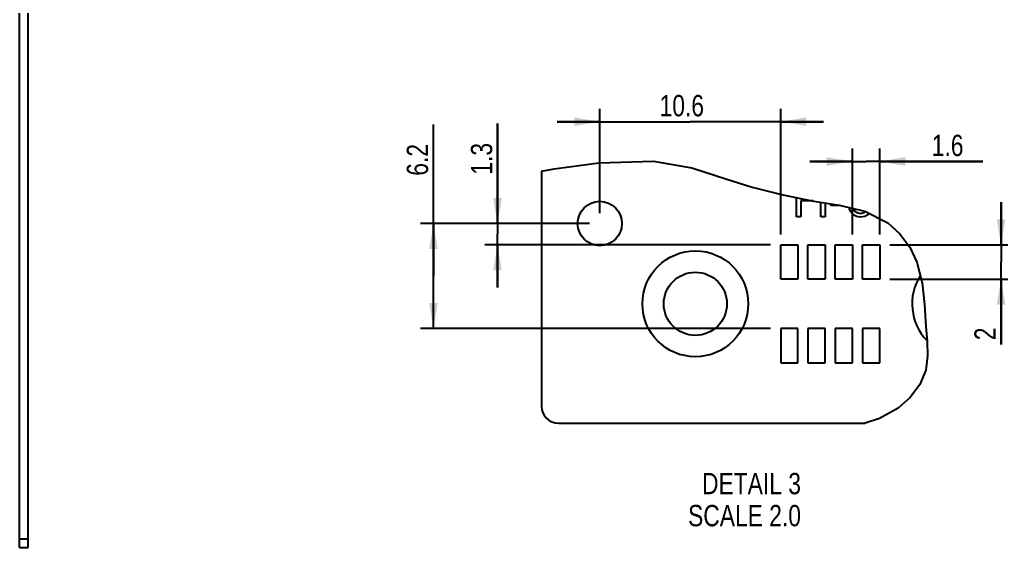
# Model space of a CAD drawing. Header units: millimetres. Extents: x 0 to 420, y 0 to 297.
# Drawn here: x 238.7 to 353.8, y 89 to 150.8 of the extents above; entities that cross this region are included whole.
import ezdxf

# ---------------------------------------------------------------- set-up
doc = ezdxf.new("R2010")
doc.units = ezdxf.units.MM
doc.header["$LTSCALE"] = 23.1
doc.layers.get('0').update_dxf_attribs({"linetype": 'CONTINUOUS'})
doc.layers.add('ASSEM_MEM', color=7, linetype='CONTINUOUS')
doc.layers.add('DETAIL', color=7, linetype='CONTINUOUS')
doc.styles.get("Standard").update_dxf_attribs({"font": 'txt', "width": 0.8})
doc.dimstyles.new('DIMSTYLE_9', dxfattribs={"dimtxt": 2.5, "dimasz": 3, "dimexe": 1.5, "dimexo": 1.2, "dimtad": 1, "dimdec": 1, "dimlfac": 0.5, "dimdsep": 46, "dimtxsty": 'STANDARD', "dimblk": '_FILLED', "dimblk1": '_FILLED', "dimblk2": '_FILLED', "dimcen": 0.09, "dimazin": 2, "dimtp": 0.1, "dimtm": 0.1, "dimtfac": 1, "dimtdec": 1, "dimtofl": 0, "dimtmove": 0, "dimatfit": 3, "dimldrblk": '_FILLED', "dimfxl": 1, "dimtolj": 1, "dimarcsym": 0})

# ---------------------------------------------------------------- blocks, each defined once
blk = doc.blocks.new('_FILLED')
at = {"color": 0, "linetype": 'BYBLOCK'}
blk.add_solid([(0, 0), (-1, 0.167), (-1, -0.167)], dxfattribs=at)
blk = doc.blocks.new('*D26')
at = {"color": 7, "linetype": 'CONTINUOUS'}
for p, q in [((306.72, 128.09), (306.72, 140.32)), ((327.92, 125.59), (327.92, 140.32)), ((306.72, 138.82), (301.72, 138.82)), ((301.72, 138.82), (317.32, 138.82)), ((332.92, 138.82), (317.32, 138.82)), ((327.92, 138.82), (332.92, 138.82))]:
    blk.add_line(p, q, dxfattribs=at)
at = {"color": 7, "linetype": 'CONTINUOUS', "xscale": 3, "yscale": 3, "zscale": 3}
blk.add_blockref('_FILLED', (306.72, 138.82), dxfattribs=at)
at = {"color": 7, "linetype": 'CONTINUOUS', "xscale": 3, "yscale": 3, "zscale": 3, "rotation": 180}
blk.add_blockref('_FILLED', (327.92, 138.82), dxfattribs=at)
at = {"color": 7, "linetype": 'CONTINUOUS', "insert": (316.33, 141.95), "char_height": 2.5, "width": 8, "attachment_point": 2, "line_spacing_factor": 0.9}
blk.add_mtext('10.6', dxfattribs=at)
blk = doc.blocks.new('*D27')
at = {"color": 7, "linetype": 'CONTINUOUS'}
for p, q in [((294.73, 126.89), (294.73, 138.61)), ((294.73, 138.61), (294.73, 125.64)), ((305.52, 126.89), (293.23, 126.89)), ((294.73, 119.39), (294.73, 125.64)), ((326.72, 124.39), (293.23, 124.39)), ((294.73, 124.39), (294.73, 119.39))]:
    blk.add_line(p, q, dxfattribs=at)
at = {"color": 7, "linetype": 'CONTINUOUS', "xscale": 3, "yscale": 3, "zscale": 3}
for p, rotation in [((294.73, 126.89), 270), ((294.73, 124.39), 90)]:
    blk.add_blockref('_FILLED', p, dxfattribs=dict(at, rotation=rotation))
at = {"color": 7, "linetype": 'CONTINUOUS', "insert": (291.61, 132.61), "char_height": 2.5, "width": 6, "attachment_point": 1, "rotation": 90, "line_spacing_factor": 0.9}
blk.add_mtext('1.3', dxfattribs=at)
blk = doc.blocks.new('*D28')
at = {"color": 7, "linetype": 'CONTINUOUS'}
for p, q in [((287.22, 120.74), (287.22, 138.49)), ((305.52, 126.89), (285.72, 126.89)), ((287.22, 126.89), (287.22, 120.74)), ((287.22, 114.59), (287.22, 120.74)), ((326.72, 114.59), (285.72, 114.59))]:
    blk.add_line(p, q, dxfattribs=at)
at = {"color": 7, "linetype": 'CONTINUOUS', "xscale": 3, "yscale": 3, "zscale": 3}
for p, rotation in [((287.22, 126.89), 90), ((287.22, 114.59), 270)]:
    blk.add_blockref('_FILLED', p, dxfattribs=dict(at, rotation=rotation))
at = {"color": 7, "linetype": 'CONTINUOUS', "insert": (284.1, 132.49), "char_height": 2.5, "width": 6, "attachment_point": 1, "rotation": 90, "line_spacing_factor": 0.9}
blk.add_mtext('6.2', dxfattribs=at)
blk = doc.blocks.new('*D29')
at = {"color": 7, "linetype": 'CONTINUOUS'}
for p, q in [((336.32, 125.59), (336.32, 135.66)), ((339.52, 125.59), (339.52, 135.66)), ((336.32, 134.16), (331.32, 134.16)), ((331.32, 134.16), (337.92, 134.16)), ((351.62, 134.16), (337.92, 134.16)), ((339.52, 134.16), (351.62, 134.16))]:
    blk.add_line(p, q, dxfattribs=at)
at = {"color": 7, "linetype": 'CONTINUOUS', "xscale": 3, "yscale": 3, "zscale": 3}
for p, rotation in [((336.32, 134.16), 360), ((339.52, 134.16), 180)]:
    blk.add_blockref('_FILLED', p, dxfattribs=dict(at, rotation=rotation))
at = {"color": 7, "linetype": 'CONTINUOUS', "insert": (345.62, 137.29), "char_height": 2.5, "width": 6, "attachment_point": 1, "line_spacing_factor": 0.9}
blk.add_mtext('1.6', dxfattribs=at)
blk = doc.blocks.new('*D30')
at = {"color": 7, "linetype": 'CONTINUOUS'}
for p, q in [((353.74, 124.39), (353.74, 129.39)), ((353.74, 129.39), (353.74, 122.39)), ((340.72, 124.39), (355.24, 124.39)), ((353.74, 112.71), (353.74, 122.39)), ((340.72, 120.39), (355.24, 120.39)), ((353.74, 120.39), (353.74, 112.71))]:
    blk.add_line(p, q, dxfattribs=at)
at = {"color": 7, "linetype": 'CONTINUOUS', "xscale": 3, "yscale": 3, "zscale": 3}
for p, rotation in [((353.74, 124.39), 270), ((353.74, 120.39), 90)]:
    blk.add_blockref('_FILLED', p, dxfattribs=dict(at, rotation=rotation))
at = {"color": 7, "linetype": 'CONTINUOUS', "insert": (350.62, 114.71), "char_height": 2.5, "width": 2, "attachment_point": 3, "rotation": 90, "line_spacing_factor": 0.9}
blk.add_mtext('2', dxfattribs=at)

msp = doc.modelspace()

# ---------------------------------------------------------------- linework, layer by layer
at = {"color": 7, "linetype": 'CONTINUOUS'}
for p, q in [((301.388, 133.28), (306.596, 134.006)), ((306.596, 134.006), (313.004, 134.206)), ((313.004, 134.206), (317.495, 133.42)), ((299.893, 133.028), (301.388, 133.28)), ((299.893, 133.028), (299.893, 105.491)), ((317.495, 133.42), (321.48, 132.124)), ((321.48, 132.124), (324.591, 131.164)), ((324.591, 131.164), (328.002, 130.279)), ((328.002, 130.279), (331.573, 129.558)), ((329.785, 127.659), (329.785, 129.919)), ((330.285, 129.531), (330.285, 127.659)), ((331.742, 129.531), (330.285, 129.531)), ((331.573, 129.558), (334.758, 129.049)), ((332.618, 127.659), (332.618, 129.391)), ((333.118, 129.311), (333.118, 127.659)), ((333.785, 129.02), (333.785, 129.205)), ((334.879, 129.02), (333.785, 129.02)), ((334.758, 129.049), (337.783, 128.331)), ((335.891, 128.78), (335.952, 128.595)), ((335.952, 128.595), (336.118, 128.254)), ((336.118, 128.254), (336.368, 127.999)), ((336.368, 127.999), (336.785, 127.744)), ((336.411, 128.657), (336.618, 128.339)), ((336.618, 128.339), (336.868, 128.169)), ((336.785, 127.744), (337.285, 127.659)), ((336.868, 128.169), (337.285, 128.084)), ((337.285, 128.084), (337.702, 128.169)), ((337.285, 127.659), (337.785, 127.744)), ((337.702, 128.169), (337.873, 128.286)), ((337.783, 128.331), (340.469, 126.992)), ((337.785, 127.744), (338.202, 127.999)), ((338.202, 127.999), (338.283, 128.082)), ((330.285, 127.659), (329.785, 127.659)), ((333.118, 127.659), (332.618, 127.659)), ((340.469, 126.992), (341.884, 125.703)), ((341.884, 125.703), (343.043, 124.126)), ((327.918, 120.391), (327.918, 124.391)), ((327.918, 124.391), (329.918, 124.391)), ((329.918, 124.391), (329.918, 120.391)), ((331.118, 124.391), (333.118, 124.391)), ((331.118, 120.391), (331.118, 124.391)), ((333.118, 124.391), (333.118, 120.391)), ((334.318, 124.391), (336.318, 124.391)), ((334.318, 120.391), (334.318, 124.391)), ((336.318, 124.391), (336.318, 120.391)), ((337.518, 124.391), (339.518, 124.391)), ((337.518, 120.391), (337.518, 124.391)), ((339.518, 124.391), (339.518, 120.391)), ((343.043, 124.126), (343.89, 122.373)), ((343.89, 122.373), (344.502, 119.936)), ((329.918, 120.391), (327.918, 120.391)), ((333.118, 120.391), (331.118, 120.391)), ((336.318, 120.391), (334.318, 120.391)), ((339.518, 120.391), (337.518, 120.391)), ((344.502, 119.936), (344.751, 117.416)), ((344.751, 117.416), (344.916, 114.846)), ((329.918, 114.591), (327.918, 114.591)), ((327.918, 114.591), (327.918, 110.591)), ((329.918, 110.591), (329.918, 114.591)), ((333.118, 114.591), (331.118, 114.591)), ((331.118, 114.591), (331.118, 110.591)), ((333.118, 110.591), (333.118, 114.591)), ((336.318, 114.591), (334.318, 114.591)), ((334.318, 114.591), (334.318, 110.591)), ((336.318, 110.591), (336.318, 114.591)), ((339.518, 114.591), (337.518, 114.591)), ((337.518, 114.591), (337.518, 110.591)), ((339.518, 110.591), (339.518, 114.591)), ((344.916, 114.846), (345.077, 113.101)), ((345.077, 113.101), (345.139, 111.38)), ((327.918, 110.591), (329.918, 110.591)), ((331.118, 110.591), (333.118, 110.591)), ((334.318, 110.591), (336.318, 110.591)), ((337.518, 110.591), (339.518, 110.591)), ((345.139, 111.38), (344.916, 109.714)), ((344.916, 109.714), (344.206, 108.027)), ((344.206, 108.027), (343.08, 106.518)), ((343.08, 106.518), (341.666, 105.266)), ((341.666, 105.266), (339.483, 104.053)), ((339.483, 104.053), (337.799, 103.491)), ((301.893, 103.491), (337.799, 103.491))]:
    msp.add_line(p, q, dxfattribs=at)
for centre, radius in [((306.718, 126.891), 2.6), ((317.918, 117.491), 6.2), ((317.918, 117.491), 3.7)]:
    msp.add_circle(centre, radius, dxfattribs=at)
for centre, radius, start, end in [((349.518, 117.491), 6.2, 147.73178, 224.06018), ((301.893, 105.491), 2, 180, 270)]:
    msp.add_arc(centre, radius, start, end, dxfattribs=at)
at = {"layer": 'ASSEM_MEM', "color": 7, "linetype": 'CONTINUOUS'}
for p, q in [((238.734, 88.965), (238.734, 219.965)), ((239.734, 88.965), (239.734, 216.965)), ((238.734, 89.965), (239.734, 89.965)), ((238.734, 88.965), (239.734, 88.965))]:
    msp.add_line(p, q, dxfattribs=at)

# ---------------------------------------------------------------- texts
at = {"layer": 'DETAIL', "color": 7, "linetype": 'CONTINUOUS', "insert": (330.294, 97.685), "char_height": 2.5, "width": 18, "attachment_point": 3, "line_spacing_factor": 0.9}
msp.add_mtext('DETAIL 3\\PSCALE 2.0', dxfattribs=at)

# ---------------------------------------------------------------- dimensions: what is measured, and where the dimension line sits
at = {"color": 7, "linetype": 'CONTINUOUS'}
for base, p1, p2, angle, picture, middle in [((306.718, 138.823), (327.918, 124.391), (306.718, 126.891), 180, '*D26', (316.582, 138.823)), ((287.223811879, 126.891362816), (327.917620919, 114.591362816), (306.717620919, 126.891362816), 90, '*D28', (287.223811879, 135.491531357)), ((294.734428663, 126.891362816), (327.917620919, 124.391362816), (306.717620919, 126.891362816), 90, '*D27', (294.734428663, 135.922356046)), ((353.744, 120.391), (339.518, 124.391), (339.518, 120.391), 270, '*D30', (353.744, 113.71))]:
    dim = msp.add_linear_dim(base=base, p1=p1, p2=p2, angle=angle, dimstyle='DIMSTYLE_9', dxfattribs=at)
    dim.commit()
    dim.dimension.update_dxf_attribs({"geometry": picture, "text_midpoint": middle, "dimtype": 160})
dim = msp.add_linear_dim(base=(339.518, 134.16), p1=(336.318, 124.391), p2=(339.518, 124.391), dimstyle='DIMSTYLE_9', dxfattribs=at)
dim.commit()
dim.dimension.update_dxf_attribs({"geometry": '*D29', "text_midpoint": (348.872, 134.16), "dimtype": 160})

doc.saveas('drawing.dxf')
